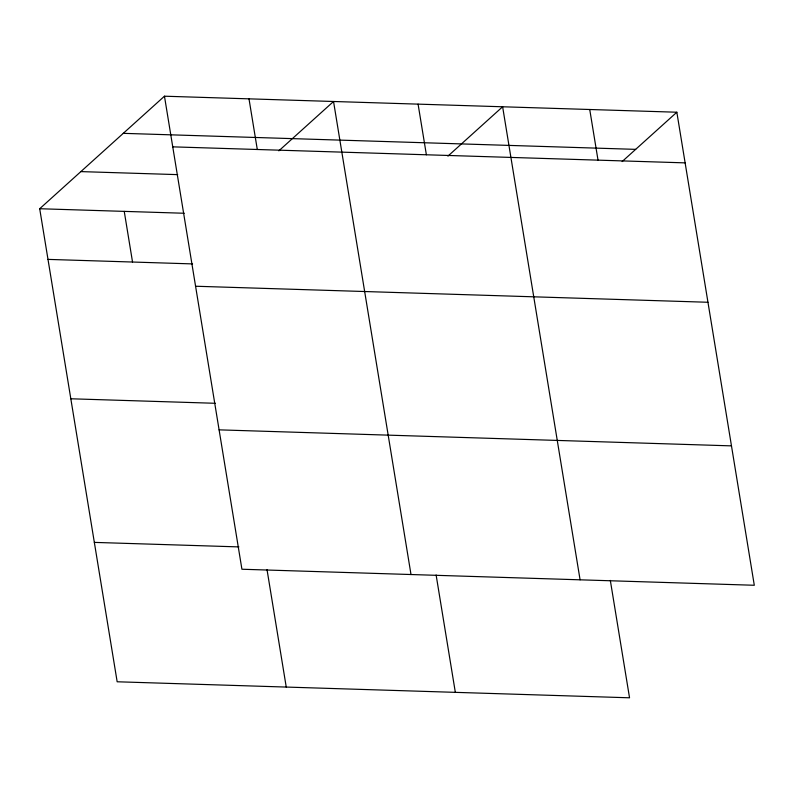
<?xml version="1.0" encoding="UTF-8"?>
<svg xmlns="http://www.w3.org/2000/svg" width="794" height="794" viewBox="0 0 794 794"><rect width="100%" height="100%" fill="white"/><g stroke="black" fill="none" stroke-linecap="round" stroke-linejoin="round"><path stroke-width="1.19" d="M610.328 580.414L629.543 697.797L117.165 681.778L39.7 208.733L164.457 96.203L676.835 112.222L754.3 585.267L241.922 569.238L164.457 96.203M278.833 150.84L333.54 101.493L411.004 574.528M447.925 156.12L502.622 106.773L580.086 579.819M622.129 161.569L676.835 112.222M123.288 133.342L635.666 149.361M172.745 146.85L685.133 162.869M80.869 171.603L177.667 174.63M39.7 208.733L184.277 213.258M47.997 259.39L192.575 263.906M195.572 286.237L707.96 302.266M70.825 398.777L215.402 403.292M219.094 429.852L731.473 445.871M94.337 542.391L238.915 546.907M589.734 109.503L598.021 160.15M418.081 104.133L426.378 154.78M436.114 574.975L455.339 692.348M248.998 98.843L257.296 149.49M267.032 569.685L286.247 687.068M124.241 211.383L132.538 262.03"/></g></svg>
